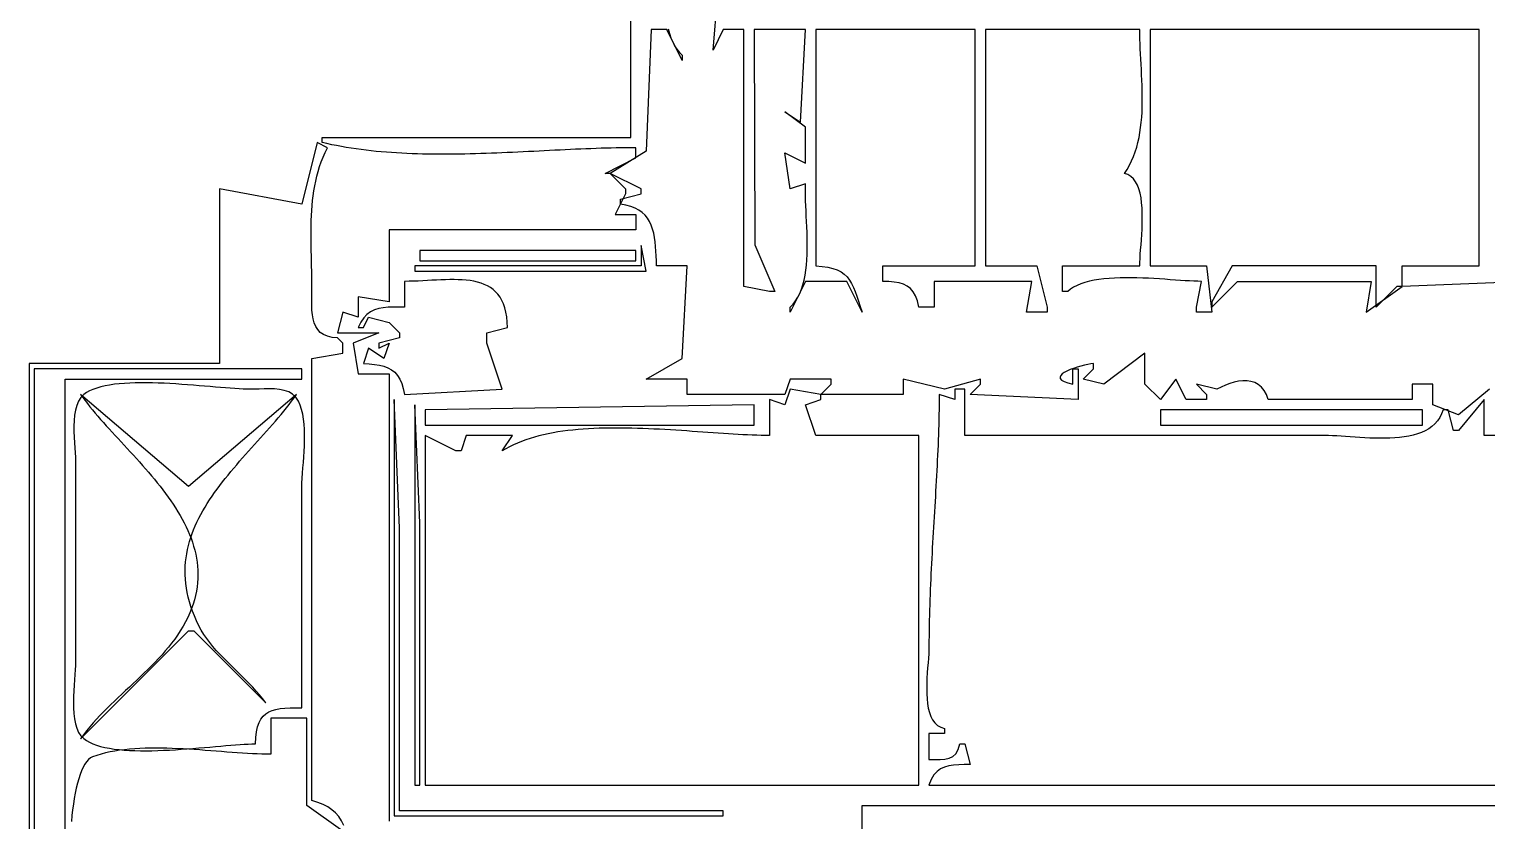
# Model space of a CAD drawing. Header units: metres. Extents: x 159 to 1083, y 118 to 729.
# Drawn here: x 159 to 442.5, y 365 to 519.1 of the extents above; entities that cross this region are included whole.
import ezdxf

# ---------------------------------------------------------------- set-up
doc = ezdxf.new("R2010")
doc.units = ezdxf.units.M

msp = doc.modelspace()

# ---------------------------------------------------------------- linework, layer by layer
for p, q in [((292, 515), (294, 539)), ((276, 498), (276, 522)), ((280, 519), (278.9722, 495.3179)), ((283, 519), (280, 519)), ((286, 513), (283, 519)), ((283.2947, 519.1369), (283.5378, 518.235)), ((294, 519), (292, 515)), ((298, 519), (294, 519)), ((298, 469), (298, 519)), ((310, 519), (300, 519)), ((300, 519), (300.1474, 477.1042)), ((309, 501), (310, 519)), ((343, 519), (312, 519)), ((312, 519), (312, 473)), ((343, 473), (343, 519)), ((375, 519), (345, 519)), ((345, 519), (345, 473)), ((375.0077, 518.0844), (375, 519)), ((441, 519), (377, 519)), ((377, 519), (377, 473)), ((441, 473), (441, 519)), ((283.5378, 518.235), (283.8238, 517.3803)), ((283.8238, 517.3803), (284.1557, 516.5782)), ((284.1557, 516.5782), (284.5364, 515.8339)), ((375.0294, 517.1483), (375.0077, 518.0844)), ((375.0625, 516.1933), (375.0294, 517.1483)), ((375.1046, 515.2216), (375.0625, 516.1933)), ((284.5364, 515.8339), (284.9687, 515.1525)), ((284.9687, 515.1525), (285.4556, 514.5395)), ((285.4556, 514.5395), (286, 514)), ((286, 514), (286, 513)), ((375.1534, 514.2348), (375.1046, 515.2216)), ((375.2064, 513.235), (375.1534, 514.2348)), ((375.2611, 512.224), (375.2064, 513.235)), ((375.3151, 511.2038), (375.2611, 512.224)), ((375.3661, 510.1762), (375.3151, 511.2038)), ((375.4115, 509.1431), (375.3661, 510.1762)), ((375.449, 508.1065), (375.4115, 509.1431)), ((375.4762, 507.0681), (375.449, 508.1065)), ((375.4711, 503.9621), (375.4896, 504.9941)), ((375.4905, 506.03), (375.4762, 507.0681)), ((375.4896, 504.9941), (375.4905, 506.03)), ((310, 500), (306, 503)), ((306, 503), (309, 501)), ((375.2854, 500.9094), (375.3714, 501.9179)), ((375.3714, 501.9179), (375.4325, 502.9361)), ((375.4325, 502.9361), (375.4711, 503.9621)), ((310, 493), (310, 500)), ((375.0288, 498.9291), (375.172, 499.9125)), ((375.172, 499.9125), (375.2854, 500.9094)), ((215, 497), (212, 485)), ((217, 496), (215, 497)), ((216, 497), (216, 498)), ((216, 498), (276, 498)), ((216.9236, 496.7872), (216, 497)), ((217.854, 496.5869), (216.9236, 496.7872)), ((218.791, 496.3988), (217.854, 496.5869)), ((219.7344, 496.2225), (218.791, 496.3988)), ((220.6839, 496.0578), (219.7344, 496.2225)), ((374.3964, 496.079), (374.6434, 497.0105)), ((374.6434, 497.0105), (374.8534, 497.9611)), ((374.8534, 497.9611), (375.0288, 498.9291)), ((215.8174, 493.2589), (216.1727, 494.179)), ((216.1727, 494.179), (216.5663, 495.0928)), ((216.5663, 495.0928), (217, 496)), ((221.6394, 495.9043), (220.6839, 496.0578)), ((222.6006, 495.7617), (221.6394, 495.9043)), ((223.5673, 495.6299), (222.6006, 495.7617)), ((224.5393, 495.5083), (223.5673, 495.6299)), ((225.5164, 495.3968), (224.5393, 495.5083)), ((226.4983, 495.2951), (225.5164, 495.3968)), ((227.4849, 495.2028), (226.4983, 495.2951)), ((228.4759, 495.1197), (227.4849, 495.2028)), ((229.4711, 495.0454), (228.4759, 495.1197)), ((230.4702, 494.9796), (229.4711, 495.0454)), ((231.4732, 494.9221), (230.4702, 494.9796)), ((232.4797, 494.8726), (231.4732, 494.9221)), ((233.4896, 494.8307), (232.4797, 494.8726)), ((234.5026, 494.7961), (233.4896, 494.8307)), ((235.5185, 494.7686), (234.5026, 494.7961)), ((236.537, 494.7478), (235.5185, 494.7686)), ((237.5581, 494.7335), (236.537, 494.7478)), ((238.5814, 494.7253), (237.5581, 494.7335)), ((239.6068, 494.723), (238.5814, 494.7253)), ((240.6339, 494.7262), (239.6068, 494.723)), ((241.6627, 494.7347), (240.6339, 494.7262)), ((242.6929, 494.7481), (241.6627, 494.7347)), ((243.7242, 494.7661), (242.6929, 494.7481)), ((244.7566, 494.7885), (243.7242, 494.7661)), ((245.7896, 494.8149), (244.7566, 494.7885)), ((246.8232, 494.8451), (245.7896, 494.8149)), ((247.8571, 494.8787), (246.8232, 494.8451)), ((248.891, 494.9154), (247.8571, 494.8787)), ((249.9249, 494.955), (248.891, 494.9154)), ((250.9584, 494.9971), (249.9249, 494.955)), ((251.9913, 495.0415), (250.9584, 494.9971)), ((253.0235, 495.0878), (251.9913, 495.0415)), ((254.0547, 495.1358), (253.0235, 495.0878)), ((255.0847, 495.185), (254.0547, 495.1358)), ((256.1132, 495.2354), (255.0847, 495.185)), ((257.1401, 495.2864), (256.1132, 495.2354)), ((258.1652, 495.3379), (257.1401, 495.2864)), ((259.1881, 495.3896), (258.1652, 495.3379)), ((260.2088, 495.441), (259.1881, 495.3896)), ((261.227, 495.492), (260.2088, 495.441)), ((262.2424, 495.5423), (261.227, 495.492)), ((263.2549, 495.5914), (262.2424, 495.5423)), ((264.2643, 495.6393), (263.2549, 495.5914)), ((265.2703, 495.6854), (264.2643, 495.6393)), ((266.2727, 495.7296), (265.2703, 495.6854)), ((267.2712, 495.7715), (266.2727, 495.7296)), ((268.2658, 495.8109), (267.2712, 495.7715)), ((269.2561, 495.8473), (268.2658, 495.8109)), ((270.242, 495.8807), (269.2561, 495.8473)), ((271.2231, 495.9105), (270.242, 495.8807)), ((271, 491), (277, 494)), ((272.1994, 495.9366), (271.2231, 495.9105)), ((278.9722, 495.3179), (272, 491)), ((273.1706, 495.9586), (272.1994, 495.9366)), ((274.1365, 495.9762), (273.1706, 495.9586)), ((275.0968, 495.9892), (274.1365, 495.9762)), ((276.0514, 495.9972), (275.0968, 495.9892)), ((277, 496), (276.0514, 495.9972)), ((277, 494), (277, 496)), ((307, 488), (306, 495)), ((306, 495), (310, 493)), ((372.989, 492.5832), (373.4086, 493.4189)), ((373.4086, 493.4189), (373.7814, 494.2813)), ((373.7814, 494.2813), (374.1098, 495.1687)), ((374.1098, 495.1687), (374.3964, 496.079)), ((214.7418, 489.5208), (214.9625, 490.4634)), ((214.9625, 490.4634), (215.2141, 491.4008)), ((215.2141, 491.4008), (215.4984, 492.3327)), ((215.4984, 492.3327), (215.8174, 493.2589)), ((272, 491), (271, 491)), ((278, 488), (272, 491)), ((272, 491), (275, 488)), ((372, 491), (372.5203, 491.7763)), ((372.6767, 490.7778), (372, 491)), ((372.5203, 491.7763), (372.989, 492.5832)), ((373.2648, 490.4283), (372.6767, 490.7778)), ((212, 485), (196, 488)), ((196, 488), (196, 454)), ((214.2468, 486.6643), (214.3858, 487.6209)), ((214.3858, 487.6209), (214.5501, 488.5732)), ((214.5501, 488.5732), (214.7418, 489.5208)), ((275, 488), (275, 487)), ((278, 487), (278, 488)), ((310, 489), (307, 488)), ((309.969, 487.4158), (309.9735, 488.235)), ((309.9735, 488.235), (310, 489)), ((373.7698, 489.962), (373.2648, 490.4283)), ((374.1973, 489.3895), (373.7698, 489.962)), ((374.5529, 488.7214), (374.1973, 489.3895)), ((374.8421, 487.9682), (374.5529, 488.7214)), ((375.0705, 487.1407), (374.8421, 487.9682)), ((214.0377, 484.7388), (214.1314, 485.7035)), ((214.1314, 485.7035), (214.2468, 486.6643)), ((275, 487), (273, 483)), ((274, 486), (278, 487)), ((274, 485), (274, 486)), ((275.0672, 484.8288), (274, 485)), ((276.0181, 484.5776), (275.0672, 484.8288)), ((309.9827, 486.5475), (309.969, 487.4158)), ((310.011, 485.6354), (309.9827, 486.5475)), ((310.0504, 484.6847), (310.011, 485.6354)), ((375.2438, 486.2494), (375.0705, 487.1407)), ((375.3674, 485.3048), (375.2438, 486.2494)), ((375.447, 484.3176), (375.3674, 485.3048)), ((213.8689, 481.8243), (213.9083, 482.7989)), ((213.9083, 482.7989), (213.964, 483.7705)), ((213.964, 483.7705), (214.0377, 484.7388)), ((273, 483), (277, 483)), ((276.8595, 484.2505), (276.0181, 484.5776)), ((277.5982, 483.8516), (276.8595, 484.2505)), ((277, 483), (277, 480)), ((278.2411, 483.3848), (277.5982, 483.8516)), ((278.7951, 482.8543), (278.2411, 483.3848)), ((279.2669, 482.2642), (278.7951, 482.8543)), ((279.6635, 481.6185), (279.2669, 482.2642)), ((310.0971, 483.7005), (310.0504, 484.6847)), ((310.1477, 482.688), (310.0971, 483.7005)), ((310.1983, 481.6526), (310.1477, 482.688)), ((375.4882, 483.2983), (375.447, 484.3176)), ((375.4775, 481.2059), (375.4965, 482.2575)), ((375.4965, 482.2575), (375.4882, 483.2983)), ((213.8297, 478.8847), (213.8314, 479.8669)), ((213.8314, 479.8669), (213.8438, 480.8468)), ((213.8438, 480.8468), (213.8689, 481.8243)), ((277, 480), (229, 480)), ((229, 480), (229, 466)), ((279.9917, 480.9212), (279.6635, 481.6185)), ((280.2584, 480.1766), (279.9917, 480.9212)), ((280.4704, 479.3885), (280.2584, 480.1766)), ((280.6346, 478.5612), (280.4704, 479.3885)), ((310.2455, 480.5992), (310.1983, 481.6526)), ((310.2855, 479.5332), (310.2455, 480.5992)), ((310.3148, 478.4598), (310.2855, 479.5332)), ((375.38, 479.1125), (375.4368, 480.154)), ((375.4368, 480.154), (375.4775, 481.2059)), ((213.8369, 477.9006), (213.8297, 478.8847)), ((213.8511, 476.9148), (213.8369, 477.9006)), ((213.8706, 475.9275), (213.8511, 476.9148)), ((278, 477), (278, 473)), ((279, 472), (278, 477)), ((280.7579, 477.6986), (280.6346, 478.5612)), ((280.8471, 476.8049), (280.7579, 477.6986)), ((280.909, 475.8841), (280.8471, 476.8049)), ((300.1474, 477.1042), (304, 468)), ((310.3021, 475.2468), (310.3267, 476.3114)), ((310.3298, 477.3841), (310.3148, 478.4598)), ((310.3267, 476.3114), (310.3298, 477.3841)), ((375.1687, 476.1556), (375.2404, 477.1026)), ((375.2404, 477.1026), (375.3127, 478.0918)), ((375.3127, 478.0918), (375.38, 479.1125)), ((213.8936, 474.9391), (213.8706, 475.9275)), ((213.9181, 473.9499), (213.8936, 474.9391)), ((213.9423, 472.96), (213.9181, 473.9499)), ((235, 476), (235, 474)), ((277, 476), (235, 476)), ((235, 474), (277, 474)), ((277, 474), (277, 476)), ((280.9506, 474.9403), (280.909, 475.8841)), ((280.9786, 473.9776), (280.9506, 474.9403)), ((281, 473), (280.9786, 473.9776)), ((310.1734, 473.1629), (310.2521, 474.1955)), ((310.2521, 474.1955), (310.3021, 475.2468)), ((375, 473), (375.0133, 473.6728)), ((375.0133, 473.6728), (375.0496, 474.43)), ((375.0496, 474.43), (375.1032, 475.2612)), ((375.1032, 475.2612), (375.1687, 476.1556)), ((213.9644, 471.9698), (213.9423, 472.96)), ((213.9826, 470.9796), (213.9644, 471.9698)), ((213.9951, 469.9895), (213.9826, 470.9796)), ((278, 473), (234, 473)), ((234, 473), (234, 472)), ((234, 472), (279, 472)), ((287, 473), (281, 473)), ((286, 455), (287, 473)), ((309.7275, 470.2281), (309.9147, 471.1739)), ((309.9147, 471.1739), (310.0621, 472.1539)), ((310.0621, 472.1539), (310.1734, 473.1629)), ((312, 473), (313.256, 472.9185)), ((313.256, 472.9185), (314.3601, 472.7618)), ((314.3601, 472.7618), (315.3258, 472.5302)), ((315.3258, 472.5302), (316.1665, 472.2239)), ((316.1665, 472.2239), (316.8955, 471.8431)), ((316.8955, 471.8431), (317.5264, 471.3882)), ((317.5264, 471.3882), (318.0725, 470.8594)), ((318.0725, 470.8594), (318.5472, 470.2569)), ((325, 470), (325, 473)), ((325, 473), (343, 473)), ((345, 473), (355, 473)), ((355, 473), (357, 465)), ((360, 468), (360, 473)), ((360, 473), (375, 473)), ((370.099, 470.6476), (369.0522, 470.5849)), ((371.1684, 470.6852), (370.099, 470.6476)), ((372.255, 470.7002), (371.1684, 470.6852)), ((373.3536, 470.6954), (372.255, 470.7002)), ((374.4588, 470.6732), (373.3536, 470.6954)), ((375.5652, 470.6363), (374.4588, 470.6732)), ((376.6676, 470.5874), (375.5652, 470.6363)), ((377, 473), (388, 473)), ((388, 473), (389, 464)), ((393, 473), (389, 466)), ((421, 473), (393, 473)), ((421, 465), (421, 473)), ((426, 469), (426, 473)), ((426, 473), (441, 473)), ((213.9751, 467.132), (213.9917, 468.0696)), ((213.9917, 468.0696), (214, 469)), ((214, 469), (213.9951, 469.9895)), ((232.8836, 470.0083), (232, 470)), ((232, 470), (232, 465)), ((233.7719, 470.031), (232.8836, 470.0083)), ((234.6628, 470.065), (233.7719, 470.031)), ((235.5542, 470.1067), (234.6628, 470.065)), ((236.4439, 470.1529), (235.5542, 470.1067)), ((237.3298, 470.2003), (236.4439, 470.1529)), ((238.2096, 470.2456), (237.3298, 470.2003)), ((239.0814, 470.2855), (238.2096, 470.2456)), ((239.9429, 470.3166), (239.0814, 470.2855)), ((240.792, 470.3357), (239.9429, 470.3166)), ((241.6265, 470.3394), (240.792, 470.3357)), ((242.4444, 470.3244), (241.6265, 470.3394)), ((243.2434, 470.2874), (242.4444, 470.3244)), ((244.0215, 470.2252), (243.2434, 470.2874)), ((244.7764, 470.1343), (244.0215, 470.2252)), ((245.5061, 470.0114), (244.7764, 470.1343)), ((246.2084, 469.8533), (245.5061, 470.0114)), ((246.8812, 469.6567), (246.2084, 469.8533)), ((247.5223, 469.4182), (246.8812, 469.6567)), ((248.1296, 469.1345), (247.5223, 469.4182)), ((248.7009, 468.8023), (248.1296, 469.1345)), ((249.2342, 468.4183), (248.7009, 468.8023)), ((249.7272, 467.9792), (249.2342, 468.4183)), ((250.1778, 467.4816), (249.7272, 467.9792)), ((303, 468), (298, 469)), ((304, 468), (303, 468)), ((310, 470), (307, 464)), ((308.8913, 467.6474), (309.2195, 468.4596)), ((309.2195, 468.4596), (309.497, 469.3216)), ((309.497, 469.3216), (309.7275, 470.2281)), ((318, 470), (310, 470)), ((321, 464), (318, 470)), ((318.5472, 470.2569), (318.964, 469.5811)), ((318.964, 469.5811), (319.3363, 468.8321)), ((319.3363, 468.8321), (319.6775, 468.0103)), ((319.6775, 468.0103), (320.0011, 467.116)), ((326.191, 469.9444), (325, 470)), ((327.2616, 469.846), (326.191, 469.9444)), ((328.2159, 469.6839), (327.2616, 469.846)), ((329.0582, 469.437), (328.2159, 469.6839)), ((329.7929, 469.0843), (329.0582, 469.437)), ((330.4241, 468.6048), (329.7929, 469.0843)), ((330.9561, 467.9776), (330.4241, 468.6048)), ((331.3933, 467.1818), (330.9561, 467.9776)), ((354, 470), (335, 470)), ((335, 470), (335, 465)), ((353, 464), (354, 470)), ((361, 468), (360, 468)), ((361.5275, 468.4578), (361, 468)), ((362.131, 468.8645), (361.5275, 468.4578)), ((362.8051, 469.2224), (362.131, 468.8645)), ((363.5445, 469.5343), (362.8051, 469.2224)), ((364.3437, 469.8027), (363.5445, 469.5343)), ((365.1976, 470.0304), (364.3437, 469.8027)), ((366.1007, 470.2198), (365.1976, 470.0304)), ((367.0477, 470.3736), (366.1007, 470.2198)), ((368.0333, 470.4944), (367.0477, 470.3736)), ((369.0522, 470.5849), (368.0333, 470.4944)), ((377.7605, 470.529), (376.6676, 470.5874)), ((378.8388, 470.4638), (377.7605, 470.529)), ((379.8969, 470.3943), (378.8388, 470.4638)), ((380.9297, 470.3232), (379.8969, 470.3943)), ((381.9317, 470.2531), (380.9297, 470.3232)), ((382.8977, 470.1867), (381.9317, 470.2531)), ((383.8223, 470.1264), (382.8977, 470.1867)), ((384.7001, 470.075), (383.8223, 470.1264)), ((385.5259, 470.0351), (384.7001, 470.075)), ((386.2943, 470.0092), (385.5259, 470.0351)), ((386, 465), (387, 470)), ((387, 470), (386.2943, 470.0092)), ((389, 465), (394, 470)), ((394, 470), (420, 470)), ((420, 470), (419, 464)), ((419, 464), (426, 469)), ((425, 469), (421, 465)), ((426, 469), (425, 469)), ((451, 470), (426, 469)), ((213.9633, 466.1977), (213.9751, 467.132)), ((213.9694, 465.277), (213.9633, 466.1977)), ((214.0068, 464.3801), (213.9694, 465.277)), ((229, 466), (223, 467)), ((223, 467), (223, 463)), ((228.8073, 464.9585), (227.8629, 464.8728)), ((229.8121, 464.9935), (228.8073, 464.9585)), ((230.8765, 465), (229.8121, 464.9935)), ((232, 465), (230.8765, 465)), ((250.5839, 466.9223), (250.1778, 467.4816)), ((250.9433, 466.2979), (250.5839, 466.9223)), ((251.2539, 465.6052), (250.9433, 466.2979)), ((251.5136, 464.8408), (251.2539, 465.6052)), ((307, 465), (307.5669, 465.5612)), ((307, 464), (307, 465)), ((307.5669, 465.5612), (308.0686, 466.193)), ((308.0686, 466.193), (308.5089, 466.8901)), ((308.5089, 466.8901), (308.8913, 467.6474)), ((320.0011, 467.116), (320.3204, 466.1493)), ((320.3204, 466.1493), (320.6489, 465.1105)), ((320.6489, 465.1105), (321, 464)), ((331.7398, 466.1962), (331.3933, 467.1818)), ((332, 465), (331.7398, 466.1962)), ((335, 465), (332, 465)), ((357, 465), (357, 464)), ((386, 464), (386, 465)), ((389, 466), (389, 465)), ((214.0885, 463.5175), (214.0068, 464.3801)), ((214.2278, 462.6994), (214.0885, 463.5175)), ((214.438, 461.9362), (214.2278, 462.6994)), ((220, 464), (219, 460)), ((223, 463), (220, 464)), ((224.0702, 462.9117), (223.5025, 462.0585)), ((224, 461), (225, 463)), ((224.7025, 463.5819), (224.0702, 462.9117)), ((225.3986, 464.091), (224.7025, 463.5819)), ((225, 463), (229, 462)), ((226.1578, 464.4611), (225.3986, 464.091)), ((226.9795, 464.7144), (226.1578, 464.4611)), ((227.8629, 464.8728), (226.9795, 464.7144)), ((251.7202, 464.0013), (251.5136, 464.8408)), ((251.8715, 463.0836), (251.7202, 464.0013)), ((251.9655, 462.0842), (251.8715, 463.0836)), ((357, 464), (353, 464)), ((389, 464), (386, 464)), ((214.7321, 461.2383), (214.438, 461.9362)), ((215.1234, 460.616), (214.7321, 461.2383)), ((215.6251, 460.0796), (215.1234, 460.616)), ((216.2504, 459.6394), (215.6251, 460.0796)), ((217.0125, 459.3059), (216.2504, 459.6394)), ((217.9246, 459.0893), (217.0125, 459.3059)), ((219, 460), (227, 460)), ((227, 460), (222, 458)), ((223.5025, 462.0585), (223, 461)), ((223, 461), (224, 461)), ((229, 462), (231, 460)), ((231, 460), (231, 459)), ((248, 460), (252, 461)), ((248, 458), (248, 460)), ((252, 461), (251.9655, 462.0842)), ((219, 459), (217.9246, 459.0893)), ((220, 458), (219, 459)), ((220, 456), (220, 458)), ((222, 458), (223, 452)), ((225, 457), (224, 454)), ((228, 455), (225, 457)), ((231, 459), (227, 458)), ((227, 458), (227, 457)), ((227, 457), (229, 458)), ((229, 458), (228, 455)), ((251, 449), (248, 458)), ((196, 454), (159, 454)), ((159, 454), (159, 118)), ((214, 455), (220, 456)), ((214, 369), (214, 455)), ((224, 454), (225.135, 453.9436)), ((225.135, 453.9436), (226.1787, 453.8439)), ((226.1787, 453.8439), (227.133, 453.6898)), ((227.133, 453.6898), (227.9997, 453.47)), ((279, 451), (286, 455)), ((364.2211, 453.6819), (363.5229, 453.506)), ((364.8826, 453.8254), (364.2211, 453.6819)), ((365.4835, 453.9327), (364.8826, 453.8254)), ((366, 454), (365.4835, 453.9327)), ((366, 453), (366, 454)), ((376, 456), (368, 450)), ((376, 450), (376, 456)), ((160, 453), (160, 207)), ((212, 453), (160, 453)), ((166, 125), (166, 451)), ((166, 451), (212, 451)), ((212, 451), (212, 453)), ((223, 452), (229, 452)), ((227.9997, 453.47), (228.7805, 453.1732)), ((228.7805, 453.1732), (229.4775, 452.7883)), ((229, 452), (229, 365)), ((229.4775, 452.7883), (230.0923, 452.3041)), ((230.0923, 452.3041), (230.627, 451.7093)), ((230.627, 451.7093), (231.0832, 450.9927)), ((231.0832, 450.9927), (231.4629, 450.143)), ((287, 451), (279, 451)), ((287, 448), (287, 451)), ((307, 451), (306, 448)), ((315, 451), (307, 451)), ((315, 450), (315, 451)), ((337, 449), (329, 451)), ((329, 451), (329, 448)), ((344, 451), (337, 449)), ((344, 450), (344, 451)), ((359.6199, 451.6865), (359.49, 451.3881)), ((359.49, 451.3881), (359.5389, 451.0917)), ((359.5389, 451.0917), (359.7904, 450.8008)), ((359.9045, 451.9828), (359.6199, 451.6865)), ((359.7904, 450.8008), (360.2684, 450.5193)), ((360.32, 452.2733), (359.9045, 451.9828)), ((360.8425, 452.5543), (360.32, 452.2733)), ((361.4479, 452.8218), (360.8425, 452.5543)), ((362.1124, 453.0721), (361.4479, 452.8218)), ((362, 450), (362, 453)), ((362, 453), (363, 453)), ((362.812, 453.3015), (362.1124, 453.0721)), ((363.5229, 453.506), (362.812, 453.3015)), ((363, 453), (363, 447)), ((364, 451), (366, 453)), ((368, 450), (364, 451)), ((382, 451), (379, 447)), ((384, 447), (382, 451)), ((169, 448), (169.4289, 447.4035)), ((190, 430.0556), (169, 448)), ((169.6033, 447.9722), (169.034, 447.3979)), ((170.1381, 448.3474), (169.6033, 447.9722)), ((170.7411, 448.6831), (170.1381, 448.3474)), ((171.4084, 448.9812), (170.7411, 448.6831)), ((172.1359, 449.2433), (171.4084, 448.9812)), ((172.9195, 449.4712), (172.1359, 449.2433)), ((173.7552, 449.6666), (172.9195, 449.4712)), ((174.6391, 449.8312), (173.7552, 449.6666)), ((175.567, 449.9668), (174.6391, 449.8312)), ((176.5351, 450.0751), (175.567, 449.9668)), ((177.5392, 450.1579), (176.5351, 450.0751)), ((178.5753, 450.2169), (177.5392, 450.1579)), ((179.6395, 450.2538), (178.5753, 450.2169)), ((180.7276, 450.2704), (179.6395, 450.2538)), ((181.8357, 450.2684), (180.7276, 450.2704)), ((182.9598, 450.2495), (181.8357, 450.2684)), ((184.0958, 450.2155), (182.9598, 450.2495)), ((185.2397, 450.1682), (184.0958, 450.2155)), ((186.3875, 450.1092), (185.2397, 450.1682)), ((187.5351, 450.0403), (186.3875, 450.1092)), ((188.6786, 449.9632), (187.5351, 450.0403)), ((189.814, 449.8797), (188.6786, 449.9632)), ((190.9371, 449.7916), (189.814, 449.8797)), ((211, 448), (190, 430.0556)), ((192.044, 449.7004), (190.9371, 449.7916)), ((193.1307, 449.6081), (192.044, 449.7004)), ((194.1931, 449.5162), (193.1307, 449.6081)), ((195.2273, 449.4267), (194.1931, 449.5162)), ((196.2291, 449.3411), (195.2273, 449.4267)), ((197.1947, 449.2613), (196.2291, 449.3411)), ((198.1199, 449.1889), (197.1947, 449.2613)), ((199.0007, 449.1257), (198.1199, 449.1889)), ((199.8331, 449.0735), (199.0007, 449.1257)), ((200.6132, 449.034), (199.8331, 449.0735)), ((201.3368, 449.0089), (200.6132, 449.034)), ((202, 449), (201.3368, 449.0089)), ((202.8321, 449.0169), (202, 449)), ((203.743, 449.0538), (202.8321, 449.0169)), ((204.7079, 449.0889), (203.743, 449.0538)), ((205.7021, 449.1003), (204.7079, 449.0889)), ((206.7007, 449.0662), (205.7021, 449.1003)), ((207.6789, 448.9647), (206.7007, 449.0662)), ((208.6119, 448.774), (207.6789, 448.9647)), ((209.475, 448.4722), (208.6119, 448.774)), ((210.2434, 448.0375), (209.475, 448.4722)), ((210.8921, 447.448), (210.2434, 448.0375)), ((210.5312, 447.3466), (211, 448)), ((231.4629, 450.143), (231.7678, 449.1492)), ((231.7678, 449.1492), (232, 448)), ((232, 448), (251, 449)), ((306, 448), (287, 448)), ((307, 449), (306, 446)), ((313, 448), (307, 449)), ((313, 448), (315, 450)), ((329, 448), (313, 448)), ((313, 447), (313, 448)), ((336, 448), (335.9935, 447.0208)), ((339, 447), (336, 448)), ((339, 449), (339, 447)), ((341, 449), (339, 449)), ((341, 440), (341, 449)), ((342, 448), (344, 450)), ((363, 447), (342, 448)), ((360.2684, 450.5193), (360.997, 450.2511)), ((360.997, 450.2511), (362, 450)), ((379, 447), (376, 450)), ((390, 449), (386, 450)), ((386, 450), (388, 448)), ((388, 448), (388, 447)), ((390.813, 449.4361), (390, 449)), ((391.6502, 449.8214), (390.813, 449.4361)), ((392.5019, 450.1462), (391.6502, 449.8214)), ((393.358, 450.4012), (392.5019, 450.1462)), ((394.2089, 450.5766), (393.358, 450.4012)), ((395.0445, 450.6629), (394.2089, 450.5766)), ((395.8551, 450.6506), (395.0445, 450.6629)), ((396.6307, 450.5301), (395.8551, 450.6506)), ((397.3617, 450.2919), (396.6307, 450.5301)), ((398.038, 449.9263), (397.3617, 450.2919)), ((398.6498, 449.4239), (398.038, 449.9263)), ((399.1873, 448.7751), (398.6498, 449.4239)), ((399.6406, 447.9703), (399.1873, 448.7751)), ((400, 447), (399.6406, 447.9703)), ((432, 450), (428, 450)), ((428, 450), (428, 447)), ((432, 446), (432, 450)), ((443, 449), (437, 444)), ((168.2415, 445.8707), (167.9935, 444.9571)), ((168.5843, 446.6908), (168.2415, 445.8707)), ((169.034, 447.3979), (168.5843, 446.6908)), ((169.4289, 447.4035), (169.8764, 446.8045)), ((169.8764, 446.8045), (170.3415, 446.2028)), ((170.3415, 446.2028), (170.823, 445.5985)), ((170.823, 445.5985), (171.3197, 444.9915)), ((208.5153, 444.7476), (209.0383, 445.3956)), ((209.0383, 445.3956), (209.5493, 446.0447)), ((209.5493, 446.0447), (210.0473, 446.6949)), ((210.0473, 446.6949), (210.5312, 447.3466)), ((211.3966, 446.682), (210.8921, 447.448)), ((211.7286, 445.9034), (211.3966, 446.6821)), ((211.996, 445.0609), (211.7286, 445.9034)), ((230, 447), (230, 366)), ((231, 422), (230, 447)), ((234, 446), (234, 372)), ((235, 423), (234, 446)), ((300, 446), (236, 445)), ((300, 442), (300, 446)), ((306, 446), (303, 447)), ((303, 447), (303, 440)), ((310, 446), (313, 447)), ((312, 440), (310, 446)), ((335.9827, 446.0401), (335.9675, 445.0578)), ((335.9935, 447.0208), (335.9827, 446.0401)), ((388, 447), (384, 447)), ((428, 447), (400, 447)), ((437, 444), (432, 446)), ((442, 447), (437, 441)), ((442, 440), (442, 447)), ((167.732, 442.9281), (167.6938, 441.8519)), ((167.8277, 443.9697), (167.732, 442.9281)), ((167.9935, 444.9571), (167.8277, 443.9697)), ((171.3197, 444.9915), (171.8307, 444.3816)), ((171.8307, 444.3816), (172.3549, 443.7689)), ((172.3549, 443.7689), (172.8911, 443.1532)), ((172.8911, 443.1532), (173.4382, 442.5346)), ((173.4382, 442.5346), (173.9952, 441.9128)), ((206.324, 442.1606), (206.8846, 442.807)), ((206.8846, 442.807), (207.4374, 443.4535)), ((207.4374, 443.4535), (207.9814, 444.1003)), ((207.9814, 444.1003), (208.5153, 444.7476)), ((212.2042, 444.162), (211.996, 445.0609)), ((212.3589, 443.2144), (212.2042, 444.162)), ((212.4655, 442.2253), (212.3589, 443.2144)), ((236, 445), (236, 442)), ((335.9251, 443.0889), (335.8983, 442.1022)), ((335.9483, 444.0741), (335.9251, 443.0889)), ((335.9675, 445.0578), (335.9483, 444.0741)), ((379, 445), (379, 442)), ((430, 445), (379, 445)), ((430, 442), (430, 445)), ((432.396, 442.2878), (431.8258, 441.7795)), ((432.903, 442.8606), (432.396, 442.2878)), ((433.3424, 443.5013), (432.903, 442.8606)), ((433.7096, 444.2133), (433.3424, 443.5013)), ((434, 445), (433.7096, 444.2133)), ((435, 445), (434, 445)), ((436, 441), (435, 445)), ((167.6938, 441.8519), (167.7008, 440.7608)), ((167.7008, 440.7608), (167.7407, 439.6744)), ((167.7407, 439.6744), (167.801, 438.6123)), ((173.9952, 441.9128), (174.5609, 441.288)), ((174.5609, 441.288), (175.1344, 440.6599)), ((175.1344, 440.6599), (175.7143, 440.0286)), ((175.7143, 440.0286), (176.2998, 439.394)), ((203.439, 438.9217), (204.0234, 439.5711)), ((204.0234, 439.5711), (204.6052, 440.2195)), ((204.6052, 440.2195), (205.1832, 440.8671)), ((205.1832, 440.8671), (205.7565, 441.514)), ((205.7565, 441.514), (206.324, 442.1606)), ((212.5296, 441.2022), (212.4655, 442.2253)), ((212.5567, 440.1528), (212.5296, 441.2022)), ((212.5525, 439.0843), (212.5567, 440.1528)), ((236, 442), (300, 442)), ((242, 437), (236, 440)), ((236, 440), (236, 372)), ((244, 440), (243, 437)), ((253, 440), (244, 440)), ((251, 437), (253, 440)), ((256.414, 439.4391), (255.5736, 439.1599)), ((257.2743, 439.697), (256.414, 439.4391)), ((258.1537, 439.9342), (257.2743, 439.697)), ((259.0512, 440.1514), (258.1537, 439.9342)), ((259.966, 440.3492), (259.0512, 440.1514)), ((260.8972, 440.5285), (259.966, 440.3492)), ((261.8439, 440.6897), (260.8972, 440.5285)), ((262.8051, 440.8336), (261.8439, 440.6897)), ((263.7801, 440.9608), (262.8051, 440.8336)), ((264.7679, 441.072), (263.7801, 440.9608)), ((265.7676, 441.1679), (264.7679, 441.072)), ((266.7784, 441.2491), (265.7676, 441.1679)), ((267.7993, 441.3162), (266.7784, 441.2491)), ((268.8294, 441.3701), (267.7993, 441.3162)), ((269.8679, 441.4112), (268.8294, 441.3701)), ((270.9139, 441.4403), (269.8679, 441.4112)), ((271.9664, 441.4581), (270.9139, 441.4403)), ((273.0247, 441.4652), (271.9664, 441.4581)), ((274.0877, 441.4622), (273.0247, 441.4652)), ((275.1547, 441.4499), (274.0877, 441.4622)), ((276.2247, 441.4289), (275.1547, 441.4499)), ((277.2968, 441.3998), (276.2247, 441.4289)), ((278.3701, 441.3634), (277.2968, 441.3998)), ((279.4438, 441.3203), (278.3701, 441.3634)), ((280.5169, 441.2711), (279.4438, 441.3203)), ((281.5886, 441.2166), (280.5169, 441.2711)), ((282.658, 441.1573), (281.5886, 441.2166)), ((283.7242, 441.094), (282.658, 441.1573)), ((284.7862, 441.0273), (283.7242, 441.094)), ((285.8433, 440.9578), (284.7862, 441.0273)), ((286.8944, 440.8864), (285.8433, 440.9578)), ((287.9388, 440.8135), (286.8944, 440.8864)), ((288.9755, 440.7399), (287.9388, 440.8135)), ((290.0037, 440.6662), (288.9755, 440.7399)), ((291.0224, 440.5931), (290.0037, 440.6662)), ((292.0307, 440.5213), (291.0224, 440.5931)), ((293.0278, 440.4514), (292.0307, 440.5213)), ((294.0128, 440.3842), (293.0278, 440.4514)), ((294.9848, 440.3201), (294.0128, 440.3842)), ((295.9429, 440.26), (294.9848, 440.3201)), ((296.8862, 440.2045), (295.9429, 440.26)), ((297.8137, 440.1542), (296.8862, 440.2045)), ((298.7248, 440.1098), (297.8137, 440.1542)), ((299.6183, 440.0721), (298.7248, 440.1098)), ((300.4935, 440.0415), (299.6183, 440.0721)), ((301.3494, 440.0189), (300.4935, 440.0415)), ((302.1852, 440.0048), (301.3494, 440.0189)), ((303, 440), (302.1852, 440.0048)), ((332, 440), (312, 440)), ((332, 372), (332, 440)), ((335.8344, 440.125), (335.7976, 439.1344)), ((335.868, 441.1143), (335.8344, 440.125)), ((335.8983, 442.1022), (335.868, 441.1143)), ((411, 440), (341, 440)), ((379, 442), (430, 442)), ((411.7238, 439.9899), (411, 440)), ((412.4935, 439.962), (411.7238, 439.9899)), ((413.3045, 439.9198), (412.4935, 439.962)), ((414.1521, 439.8666), (413.3045, 439.9198)), ((415.032, 439.8059), (414.1521, 439.8666)), ((415.9395, 439.741), (415.032, 439.8059)), ((416.87, 439.6755), (415.9395, 439.741)), ((417.8192, 439.6128), (416.87, 439.6755)), ((418.7823, 439.5562), (417.8192, 439.6128)), ((419.755, 439.5092), (418.7823, 439.5562)), ((420.7326, 439.4753), (419.755, 439.5092)), ((421.7106, 439.4578), (420.7326, 439.4753)), ((422.6844, 439.4602), (421.7106, 439.4578)), ((423.6496, 439.486), (422.6844, 439.4602)), ((424.6016, 439.5384), (423.6496, 439.486)), ((425.5358, 439.6211), (424.6016, 439.5384)), ((426.4477, 439.7373), (425.5358, 439.6211)), ((427.3328, 439.8906), (426.4477, 439.7373)), ((428.1865, 440.0843), (427.3328, 439.8906)), ((429.0044, 440.3218), (428.1865, 440.0843)), ((429.7817, 440.6067), (429.0044, 440.3218)), ((430.5141, 440.9423), (429.7817, 440.6067)), ((431.197, 441.3321), (430.5141, 440.9423)), ((431.8258, 441.7795), (431.197, 441.3321)), ((437, 441), (436, 441)), ((448, 440), (442, 440)), ((167.801, 438.6123), (167.8695, 437.5942)), ((167.8695, 437.5942), (167.9337, 436.6397)), ((167.9337, 436.6397), (167.9813, 435.7684)), ((176.2998, 439.394), (176.8897, 438.756)), ((176.8897, 438.756), (177.4828, 438.1145)), ((177.4828, 438.1145), (178.0782, 437.4695)), ((178.0782, 437.4695), (178.6746, 436.821)), ((178.6746, 436.821), (179.2711, 436.1687)), ((201.0952, 436.3086), (201.68, 436.9646)), ((201.68, 436.9646), (202.2662, 437.6186)), ((202.2662, 437.6186), (202.8529, 438.2709)), ((202.8529, 438.2709), (203.439, 438.9217)), ((212.4064, 435.8399), (212.4718, 436.9204)), ((212.4718, 436.9204), (212.5223, 438.0044)), ((212.5223, 438.0044), (212.5525, 439.0843)), ((243, 437), (242, 437)), ((251.702, 437.421), (251, 437)), ((252.4293, 437.8167), (251.702, 437.421)), ((253.181, 438.1878), (252.4293, 437.8167)), ((253.9562, 438.5349), (253.181, 438.1878)), ((254.754, 438.8588), (253.9562, 438.5349)), ((255.5736, 439.1599), (254.754, 438.8588)), ((335.7156, 437.1497), (335.6707, 436.1556)), ((335.758, 438.1426), (335.7156, 437.1497)), ((335.7976, 439.1344), (335.758, 438.1426)), ((167.9813, 435.7684), (168, 435)), ((168, 435), (168, 396)), ((179.2711, 436.1687), (179.8665, 435.5128)), ((179.8665, 435.5128), (180.4597, 434.8531)), ((180.4597, 434.8531), (181.0496, 434.1896)), ((181.0496, 434.1896), (181.6352, 433.5222)), ((198.7913, 433.6603), (199.3599, 434.3265)), ((199.3599, 434.3265), (199.9341, 434.9898)), ((199.9341, 434.9898), (200.5129, 435.6504)), ((200.5129, 435.6504), (201.0952, 436.3086)), ((212.2535, 433.719), (212.3318, 434.7702)), ((212.3318, 434.7702), (212.4064, 435.8399)), ((335.5741, 434.1642), (335.5227, 433.167)), ((335.6235, 435.1604), (335.5741, 434.1642)), ((335.6707, 436.1556), (335.6235, 435.1604)), ((181.6352, 433.5222), (182.2153, 432.8508)), ((182.2153, 432.8508), (182.7889, 432.1753)), ((182.7889, 432.1753), (183.3549, 431.4958)), ((183.3549, 431.4958), (183.9121, 430.8121)), ((196.0686, 430.278), (196.5936, 430.9621)), ((196.5936, 430.9621), (197.1295, 431.6421)), ((197.1295, 431.6421), (197.675, 432.3183)), ((197.675, 432.3183), (198.2293, 432.991)), ((198.2293, 432.991), (198.7913, 433.6603)), ((212.0516, 430.7502), (212.1079, 431.7015)), ((212.1079, 431.7015), (212.177, 432.6936)), ((212.177, 432.6936), (212.2535, 433.719)), ((335.415, 431.1699), (335.3589, 430.17)), ((335.4696, 432.1689), (335.415, 431.1699)), ((335.5227, 433.167), (335.4696, 432.1689)), ((183.9121, 430.8121), (184.4595, 430.1242)), ((184.4595, 430.1242), (184.9959, 429.432)), ((184.9959, 429.432), (185.5204, 428.7354)), ((185.5204, 428.7354), (186.0317, 428.0344)), ((194.0969, 427.4971), (194.5685, 428.1995)), ((194.5685, 428.1995), (195.055, 428.897)), ((195.055, 428.897), (195.5554, 429.5898)), ((195.5554, 429.5898), (196.0686, 430.278)), ((212, 429), (212.0138, 429.8472)), ((212, 387), (212, 429)), ((212.0138, 429.8472), (212.0516, 430.7502)), ((335.2435, 428.1678), (335.1846, 427.1656)), ((335.3017, 429.1693), (335.2435, 428.1678)), ((335.3589, 430.17), (335.3017, 429.1693)), ((186.0317, 428.0344), (186.5289, 427.3289)), ((186.5289, 427.3289), (187.0107, 426.6189)), ((187.0107, 426.6189), (187.4762, 425.9043)), ((187.4762, 425.9043), (187.9241, 425.185)), ((192.3807, 424.6335), (192.7822, 425.3579)), ((192.7822, 425.3579), (193.2027, 426.0765)), ((193.2027, 426.0765), (193.6413, 426.7895)), ((193.6413, 426.7895), (194.0969, 427.4971)), ((335.125, 426.1628), (335.065, 425.1593)), ((335.1846, 427.1656), (335.125, 426.1628)), ((187.9241, 425.185), (188.3535, 424.4609)), ((188.3535, 424.4609), (188.7633, 423.732)), ((188.7633, 423.732), (189.1522, 422.9983)), ((189.1522, 422.9983), (189.5194, 422.2596)), ((190.9861, 421.6727), (191.3009, 422.4228)), ((191.3009, 422.4228), (191.639, 423.1661)), ((191.639, 423.1661), (191.9993, 423.903)), ((191.9993, 423.903), (192.3807, 424.6335)), ((235, 372), (235, 423)), ((334.9447, 423.1506), (334.8847, 422.1456)), ((335.0049, 424.1552), (334.9447, 423.1506)), ((335.065, 425.1593), (335.0049, 424.1552)), ((189.5194, 422.2596), (189.8635, 421.516)), ((189.8635, 421.516), (190.1837, 420.7672)), ((190.1837, 420.7672), (190.4787, 420.0134)), ((190.1911, 419.3795), (190.4301, 420.1513)), ((190.4301, 420.1513), (190.6954, 420.9156)), ((190.4787, 420.0134), (190.7474, 419.2543)), ((190.6954, 420.9156), (190.9861, 421.6727)), ((231, 367), (231, 422)), ((334.766, 420.1341), (334.7077, 419.1279)), ((334.825, 421.14), (334.766, 420.1341)), ((334.8847, 422.1456), (334.825, 421.14)), ((189.5189, 416.2136), (189.6423, 417.0174)), ((189.6423, 417.0174), (189.7961, 417.8128)), ((189.7961, 417.8128), (189.9794, 418.6001)), ((189.9794, 418.6001), (190.1911, 419.3795)), ((190.7474, 419.2543), (190.9889, 418.49)), ((190.9889, 418.49), (191.2019, 417.7204)), ((191.2019, 417.7204), (191.3854, 416.9453)), ((191.3854, 416.9453), (191.5384, 416.1649)), ((334.5941, 417.1145), (334.5393, 416.1074)), ((334.6503, 418.1213), (334.5941, 417.1145)), ((334.7077, 419.1279), (334.6503, 418.1213)), ((189.3418, 413.7499), (189.3676, 414.5801)), ((189.3676, 414.5801), (189.427, 415.4012)), ((189.427, 415.4012), (189.5189, 416.2136)), ((191.5384, 416.1649), (191.6596, 415.3789)), ((191.6596, 415.3789), (191.748, 414.5873)), ((191.748, 414.5873), (191.8026, 413.7901)), ((334.4344, 414.0929), (334.3847, 413.0855)), ((334.4859, 415.1002), (334.4344, 414.0929)), ((334.5393, 416.1074), (334.4859, 415.1002)), ((189.3506, 412.9104), (189.3418, 413.7499)), ((189.3951, 412.0614), (189.3506, 412.9104)), ((189.4762, 411.2028), (189.3951, 412.0614)), ((189.595, 410.3342), (189.4762, 411.2028)), ((191.752, 411.3639), (191.6601, 410.5434)), ((191.8057, 412.1784), (191.752, 411.3639)), ((191.8026, 413.7901), (191.8222, 412.9871)), ((191.8222, 412.9871), (191.8057, 412.1784)), ((334.3372, 412.0781), (334.2919, 411.0707)), ((334.3847, 413.0855), (334.3372, 412.0781)), ((189.7526, 409.4554), (189.595, 410.3342)), ((189.95, 408.5662), (189.7526, 409.4554)), ((190.1882, 407.6664), (189.95, 408.5662)), ((191.3572, 408.8845), (191.144, 408.046)), ((191.5289, 409.717), (191.3572, 408.8845)), ((191.6601, 410.5434), (191.5289, 409.717)), ((334.2092, 409.0561), (334.172, 408.0491)), ((334.2492, 410.0634), (334.2092, 409.0561)), ((334.2919, 411.0707), (334.2492, 410.0634)), ((190.2441, 405.4931), (189.8538, 404.6295)), ((190.4682, 406.7557), (190.1882, 407.6664)), ((190.5885, 406.3503), (190.2441, 405.4931)), ((190.7912, 405.834), (190.4682, 406.7557)), ((190.8881, 407.2013), (190.5885, 406.3503)), ((191.158, 404.9009), (190.7912, 405.834)), ((191.144, 408.046), (190.8881, 407.2013)), ((334.1072, 406.0356), (334.0799, 405.0292)), ((334.138, 407.0422), (334.1072, 406.0356)), ((334.172, 408.0491), (334.138, 407.0422)), ((188.9311, 402.883), (188.3966, 402)), ((189.4165, 403.7595), (188.9311, 402.883)), ((189.8538, 404.6295), (189.4165, 403.7595)), ((191.5698, 403.9563), (191.158, 404.9009)), ((192.0277, 403), (191.5698, 403.9563)), ((192.4863, 402.1466), (192.0277, 403)), ((334.0365, 403.0176), (334.0208, 402.0124)), ((334.0563, 404.0232), (334.0365, 403.0176)), ((334.0799, 405.0292), (334.0563, 404.0232)), ((169, 381), (190, 402)), ((187.3007, 400.3845), (186.7161, 399.6028)), ((187.8615, 401.1831), (187.3007, 400.3845)), ((188.3966, 402), (187.8615, 401.1831)), ((190, 402), (191, 402)), ((191, 402), (205, 388)), ((192.9924, 401.3185), (192.4863, 402.1466)), ((193.5414, 400.5133), (192.9924, 401.3185)), ((194.1287, 399.7285), (193.5414, 400.5133)), ((334.0023, 400.0036), (334, 399)), ((334.0094, 401.0077), (334.0023, 400.0036)), ((334.0208, 402.0124), (334.0094, 401.0077)), ((184.8368, 397.3464), (184.1746, 396.6195)), ((185.4824, 398.085), (184.8368, 397.3464)), ((186.1094, 398.8368), (185.4824, 398.085)), ((186.7161, 399.6028), (186.1094, 398.8368)), ((194.7498, 398.9619), (194.1287, 399.7285)), ((195.3999, 398.2109), (194.7498, 398.9619)), ((196.0747, 397.4732), (195.3999, 398.2109)), ((196.7694, 396.7464), (196.0747, 397.4732)), ((333.9449, 397.5161), (333.8868, 396.6654)), ((333.985, 398.2981), (333.9449, 397.5161)), ((334, 399), (333.985, 398.2981)), ((167.9375, 394.4177), (167.8734, 393.4867)), ((167.9828, 395.2611), (167.9375, 394.4177)), ((168, 396), (167.9828, 395.2611)), ((182.1056, 394.4965), (181.3944, 393.8038)), ((182.8072, 395.1958), (182.1056, 394.4965)), ((183.4975, 395.903), (182.8072, 395.1958)), ((184.1746, 396.6195), (183.4975, 395.903)), ((197.4796, 396.028), (196.7694, 396.7464)), ((198.2006, 395.3158), (197.4796, 396.028)), ((198.9278, 394.6072), (198.2006, 395.3158)), ((199.6568, 393.8999), (198.9278, 394.6072)), ((333.7446, 394.805), (333.6748, 393.8185)), ((333.8176, 395.7579), (333.7446, 394.805)), ((333.8868, 396.6654), (333.8176, 395.7579)), ((167.7267, 391.4287), (167.6627, 390.3352)), ((167.8001, 392.4848), (167.7267, 391.4287)), ((167.8734, 393.4867), (167.8001, 392.4848)), ((179.2215, 391.7525), (178.49, 391.0734)), ((179.9506, 392.4331), (179.2215, 391.7525)), ((180.6755, 393.1164), (179.9506, 392.4331)), ((181.3944, 393.8038), (180.6755, 393.1164)), ((200.3828, 393.1915), (199.6568, 393.8999)), ((201.1014, 392.4796), (200.3828, 393.1915)), ((201.808, 391.7618), (201.1014, 392.4796)), ((202.4979, 391.0356), (201.808, 391.7618)), ((333.573, 391.7912), (333.5553, 390.7737)), ((333.6152, 392.81), (333.573, 391.7912)), ((333.6748, 393.8185), (333.6152, 392.81)), ((167.6175, 389.221), (167.6005, 388.1029)), ((167.6627, 390.3352), (167.6175, 389.221)), ((176.2991, 389.0321), (175.5759, 388.346)), ((177.027, 389.7145), (176.2991, 389.0321)), ((177.7579, 390.3945), (177.027, 389.7145)), ((178.49, 391.0734), (177.7579, 390.3945)), ((203.1667, 390.2988), (202.4979, 391.0356)), ((203.8096, 389.5488), (203.1667, 390.2988)), ((204.4223, 388.7833), (203.8096, 389.5488)), ((205, 388), (204.4223, 388.7833)), ((333.5553, 390.7737), (333.569, 389.7692)), ((333.569, 389.7692), (333.6214, 388.7892)), ((333.6214, 388.7892), (333.7195, 387.8456)), ((167.6005, 388.1029), (167.621, 386.9977)), ((167.621, 386.9977), (167.6884, 385.922)), ((167.6884, 385.922), (167.8121, 384.8927)), ((173.4529, 386.2529), (172.7667, 385.5392)), ((174.151, 386.9577), (173.4529, 386.2529)), ((174.8593, 387.655), (174.151, 386.9577)), ((175.5759, 388.346), (174.8593, 387.655)), ((204.4998, 385.4141), (205.0053, 385.876)), ((205.0053, 385.876), (205.5885, 386.241)), ((205.5885, 386.241), (206.2514, 386.5201)), ((206.2514, 386.5201), (206.9956, 386.7242)), ((206.9956, 386.7242), (207.823, 386.8641)), ((207.823, 386.8641), (208.7353, 386.9507)), ((208.7353, 386.9507), (209.7344, 386.995)), ((209.7344, 386.995), (210.822, 387.0078)), ((210.822, 387.0078), (212, 387)), ((333.7195, 387.8456), (333.8704, 386.9498)), ((333.8704, 386.9498), (334.0812, 386.1137)), ((334.0812, 386.1137), (334.3589, 385.3487)), ((167.8121, 384.8927), (168.0015, 383.9265)), ((168.0015, 383.9265), (168.2659, 383.0401)), ((168.2659, 383.0401), (168.6148, 382.2503)), ((170.7974, 383.3325), (170.1768, 382.5706)), ((171.4371, 384.0803), (170.7974, 383.3325)), ((172.0941, 384.8155), (171.4371, 384.0803)), ((172.7667, 385.5392), (172.0941, 384.8155)), ((203.2198, 382.3807), (203.4321, 383.3387)), ((203.4321, 383.3387), (203.715, 384.1564)), ((203.715, 384.1564), (204.0703, 384.8445)), ((204.0703, 384.8445), (204.4998, 385.4141)), ((206, 385), (206, 378)), ((213, 385), (206, 385)), ((213, 368), (213, 385)), ((334.3589, 385.3487), (334.7107, 384.6666)), ((334.7107, 384.6666), (335.1436, 384.079)), ((335.1436, 384.079), (335.6647, 383.5976)), ((335.6647, 383.5976), (336.2811, 383.2341)), ((336.2811, 383.2341), (337, 383)), ((337, 383), (337, 382)), ((168.6148, 382.2503), (169.0574, 381.5739)), ((169.577, 381.7936), (169, 381)), ((169.0574, 381.5739), (169.6033, 381.0277)), ((170.1768, 382.5706), (169.577, 381.7936)), ((169.6033, 381.0277), (170.1362, 380.6527)), ((170.1362, 380.6527), (170.7359, 380.3162)), ((170.7359, 380.3162), (171.3983, 380.0164)), ((171.3983, 380.0164), (172.1198, 379.7519)), ((200.0073, 379.8773), (200.8363, 379.9285)), ((200.8363, 379.9285), (201.614, 379.9671)), ((201.614, 379.9671), (202.3364, 379.9915)), ((202.3364, 379.9915), (203, 380)), ((203, 380), (203.0764, 381.2714)), ((203.0764, 381.2714), (203.2198, 382.3807)), ((337, 382), (334, 382)), ((334, 382), (334, 377)), ((339.6638, 378.8946), (340, 380)), ((340, 380), (341, 380)), ((341, 380), (342, 376)), ((170.934, 377.2739), (170.5448, 376.9589)), ((171.3441, 377.4861), (170.934, 377.2739)), ((172.1525, 377.77), (171.3441, 377.4861)), ((172.1198, 379.7519), (172.8966, 379.5208)), ((172.9898, 378.0236), (172.1525, 377.77)), ((172.8966, 379.5208), (173.7248, 379.3215)), ((173.8545, 378.2482), (172.9898, 378.0236)), ((173.7248, 379.3215), (174.6006, 379.1524)), ((174.7448, 378.4449), (173.8545, 378.2482)), ((174.6006, 379.1524), (175.5202, 379.012)), ((175.659, 378.6152), (174.7448, 378.4449)), ((175.5202, 379.012), (176.4798, 378.8984)), ((176.5955, 378.7605), (175.659, 378.6152)), ((176.4798, 378.8984), (177.4756, 378.8101)), ((177.5527, 378.8819), (176.5955, 378.7605)), ((177.4756, 378.8101), (178.5038, 378.7454)), ((178.5289, 378.9809), (177.5527, 378.8819)), ((178.5038, 378.7454), (179.5606, 378.7026)), ((179.5224, 379.0587), (178.5289, 378.9809)), ((180.5316, 379.1167), (179.5224, 379.0587)), ((179.5606, 378.7026), (180.6421, 378.6802)), ((181.5548, 379.1562), (180.5316, 379.1167)), ((180.6421, 378.6802), (181.7447, 378.6765)), ((182.5903, 379.1786), (181.5548, 379.1562)), ((181.7447, 378.6765), (182.8644, 378.6899)), ((183.6366, 379.1851), (182.5903, 379.1786)), ((182.8644, 378.6899), (183.9974, 378.7186)), ((184.6918, 379.1771), (183.6366, 379.1851)), ((183.9974, 378.7186), (185.14, 378.7611)), ((185.7545, 379.1559), (184.6918, 379.1771)), ((185.14, 378.7611), (186.2884, 378.8156)), ((186.8228, 379.1229), (185.7545, 379.1559)), ((186.2884, 378.8156), (187.4386, 378.8806)), ((187.8952, 379.0793), (186.8228, 379.1229)), ((187.4386, 378.8806), (188.5871, 378.9545)), ((188.97, 379.0264), (187.8952, 379.0793)), ((188.5871, 378.9545), (189.7298, 379.0355)), ((190.0455, 378.9657), (188.97, 379.0264)), ((189.7298, 379.0355), (190.863, 379.122)), ((191.1201, 378.8984), (190.0455, 378.9657)), ((190.863, 379.122), (191.983, 379.2124)), ((192.1922, 378.8258), (191.1201, 378.8984)), ((191.983, 379.2124), (193.0859, 379.305)), ((193.2599, 378.7494), (192.1922, 378.8258)), ((193.0859, 379.305), (194.1678, 379.3982)), ((194.3218, 378.6703), (193.2599, 378.7494)), ((194.1678, 379.3982), (195.225, 379.4903)), ((195.3761, 378.5899), (194.3218, 378.6703)), ((195.225, 379.4903), (196.2538, 379.5797)), ((196.4212, 378.5096), (195.3761, 378.5899)), ((196.2538, 379.5797), (197.2501, 379.6648)), ((197.4554, 378.4306), (196.4212, 378.5096)), ((197.2501, 379.6648), (198.2104, 379.7438)), ((198.4771, 378.3544), (197.4554, 378.4306)), ((198.2104, 379.7438), (199.1307, 379.8152)), ((199.4846, 378.2821), (198.4771, 378.3544)), ((199.1307, 379.8152), (200.0073, 379.8773)), ((200.4762, 378.2152), (199.4846, 378.2821)), ((201.4503, 378.1549), (200.4762, 378.2152)), ((202.4052, 378.1027), (201.4503, 378.1549)), ((203.3393, 378.0597), (202.4052, 378.1027)), ((204.2509, 378.0274), (203.3393, 378.0597)), ((205.1383, 378.007), (204.2509, 378.0274)), ((206, 378), (205.1383, 378.007)), ((336.1824, 376.9959), (337.1098, 377.0579)), ((337.1098, 377.0579), (337.9243, 377.2289)), ((337.9243, 377.2289), (338.6233, 377.5589)), ((338.6233, 377.5589), (339.204, 378.0975)), ((339.204, 378.0975), (339.6638, 378.8946)), ((169.1931, 374.7817), (168.9058, 374.0363)), ((169.5005, 375.4523), (169.1931, 374.7817)), ((169.8281, 376.0424), (169.5005, 375.4523)), ((170.1762, 376.5465), (169.8281, 376.0424)), ((170.5448, 376.9589), (170.1762, 376.5465)), ((334, 377), (335.1449, 376.9932)), ((335.5765, 374.6394), (334.9699, 373.9651)), ((335.1449, 376.9932), (336.1824, 376.9959)), ((336.2629, 375.1424), (335.5765, 374.6394)), ((337.028, 375.4997), (336.2629, 375.1424)), ((337.8709, 375.737), (337.028, 375.4997)), ((338.7906, 375.88), (337.8709, 375.737)), ((339.786, 375.9544), (338.7906, 375.88)), ((340.8561, 375.9858), (339.786, 375.9544)), ((342, 376), (340.8561, 375.9858)), ((168.1637, 371.4072), (167.9557, 370.4186)), ((168.3913, 372.3434), (168.1637, 371.4072)), ((168.6386, 373.2217), (168.3913, 372.3434)), ((168.9058, 374.0363), (168.6386, 373.2217)), ((234, 372), (235, 372)), ((236, 372), (332, 372)), ((334.444, 373.0939), (334, 372)), ((334, 372), (448, 372)), ((334.9699, 373.9651), (334.444, 373.0939)), ((167.7673, 369.3833), (167.5983, 368.3068)), ((167.9557, 370.4186), (167.7673, 369.3833)), ((215.1417, 368.6353), (214, 369)), ((216.1616, 368.2198), (215.1417, 368.6353)), ((167.3179, 366.053), (167.2062, 364.8869)), ((167.4485, 367.1948), (167.3179, 366.053)), ((167.5983, 368.3068), (167.4485, 367.1948)), ((220, 363), (213, 368)), ((217.0686, 367.7445), (216.1616, 368.2198)), ((217.8715, 367.2006), (217.0686, 367.7445)), ((218.5792, 366.5792), (217.8715, 367.2006)), ((219.2006, 365.8715), (218.5792, 366.5792)), ((219.7445, 365.0686), (219.2006, 365.8715)), ((230, 366), (294, 366)), ((294, 367), (231, 367)), ((294, 366), (294, 367)), ((321, 286), (321, 368)), ((321, 368), (510, 368)), ((220.2198, 364.1616), (219.7445, 365.0686))]:
    msp.add_line(p, q)

doc.saveas('drawing.dxf')
